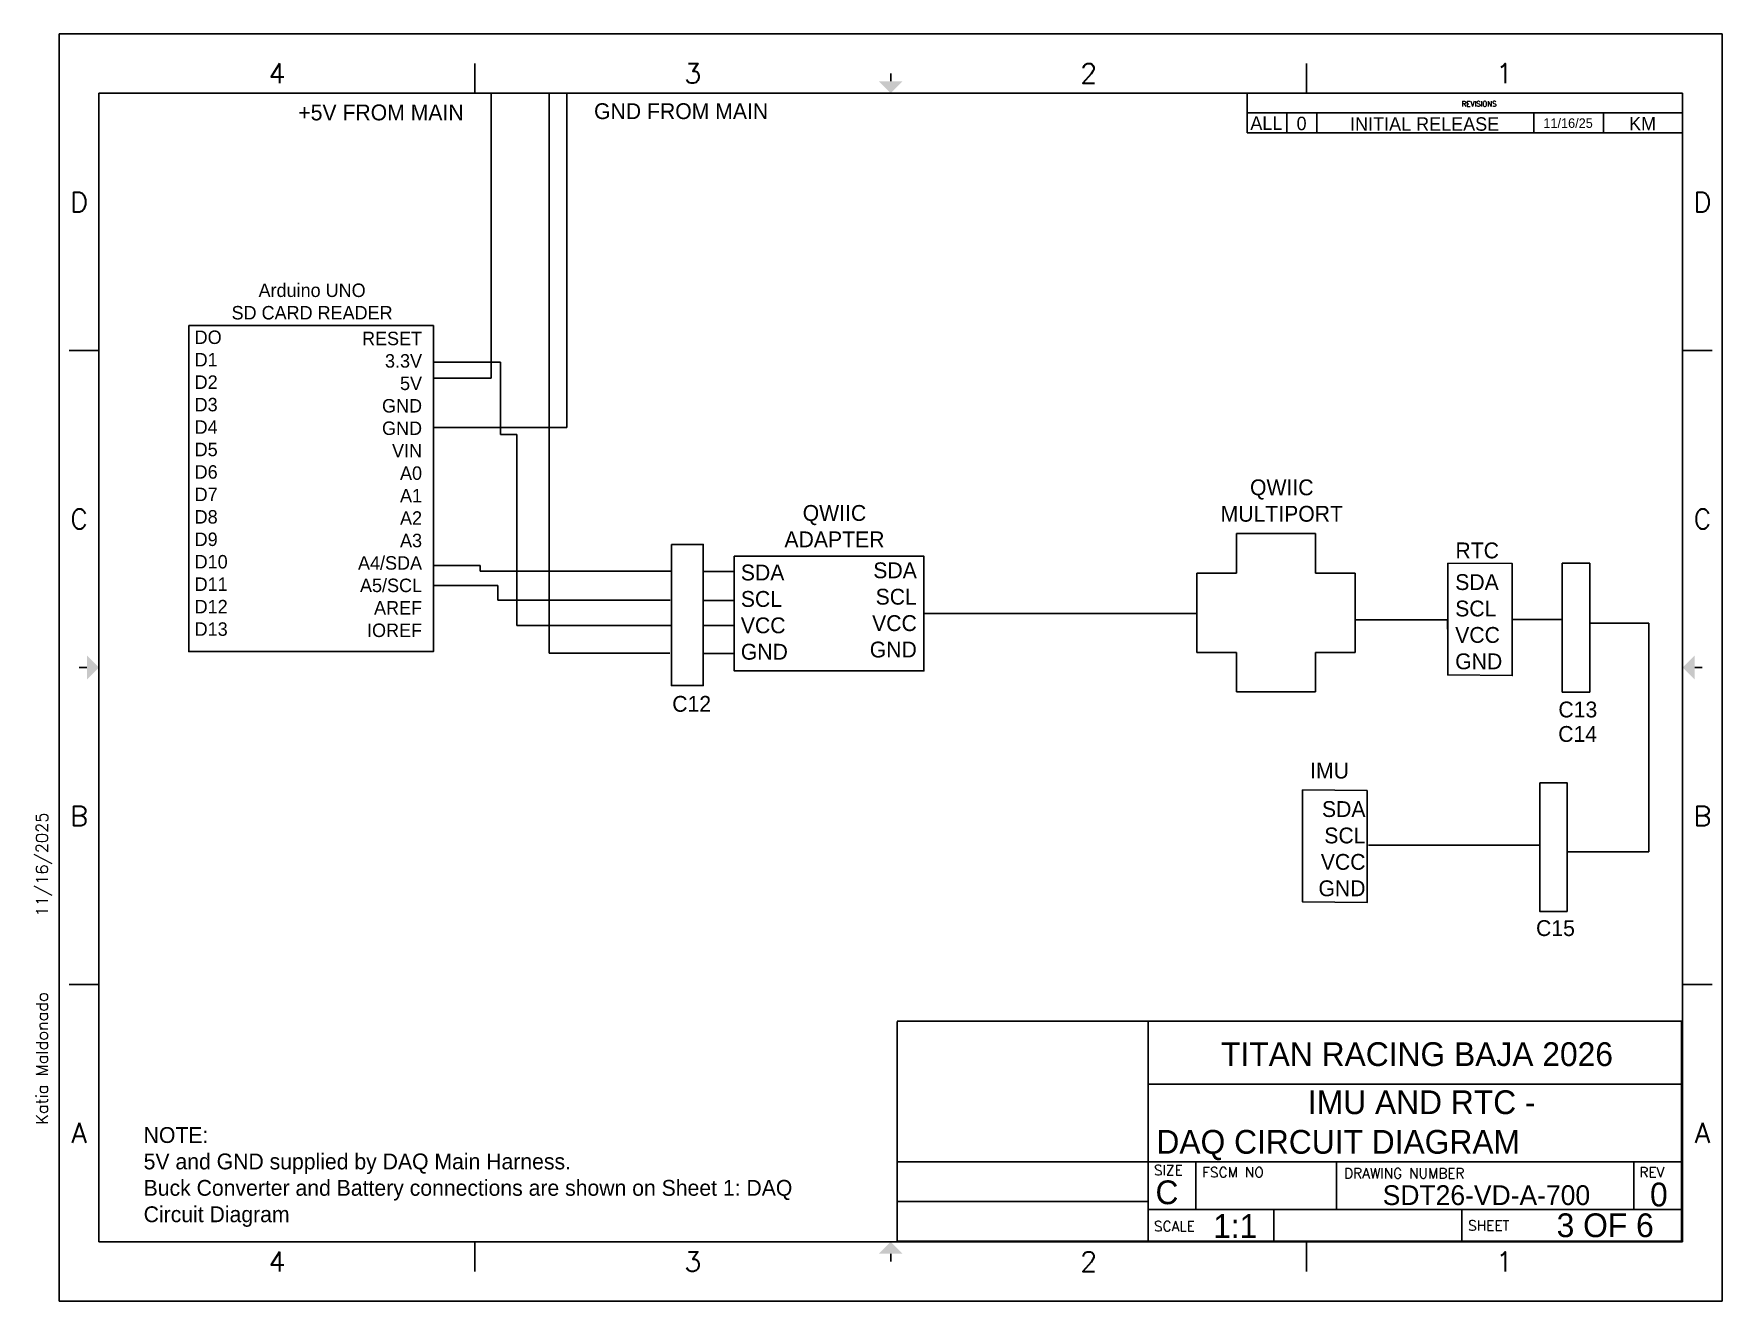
# Model space of a CAD drawing. Header units: inches. Extents: x -0.3 to 21, y 0 to 16.
import ezdxf
from ezdxf.enums import TextEntityAlignment as Align

# ---------------------------------------------------------------- set-up
doc = ezdxf.new("R2010")
doc.units = ezdxf.units.IN
doc.header["$MEASUREMENT"] = 0
for name, color, linetype in [('GRY_20AWG', 9, 'Continuous'), ('Layer1', 7, 'Continuous'), ('SYMS', 7, 'Continuous'), ('TAGS', 250, 'Continuous'), ('TERMS', 5, 'Continuous'), ('Title Block', 7, 'Continuous'), ('Viewport', 7, 'Continuous'), ('W_5V_ORANGE', 40, 'Continuous'), ('W_GND_BLACK', 250, 'Continuous'), ('W_QT_F', 252, 'Continuous'), ('W_QT_QT', 5, 'Continuous'), ('W_SIG_PINK', 6, 'Continuous'), ('WHT_4AWG', 7, 'Continuous'), ('WHT_7AWG', 7, 'Continuous')]:
    doc.layers.add(name, color=color, linetype=linetype)
doc.styles.add('Roman', font='romans')
doc.styles.add('WD', font='romans.shx')

# ---------------------------------------------------------------- blocks, each defined once
blk = doc.blocks.new('ANSI_border_C')
for p, q in [((20.5, 0.75), (20.5, 2.5)), ((14.25, 0.75), (20.5, 0.75))]:
    blk.add_line(p, q)
at = {"layer": 'Title Block'}
for p, q in [((0, 16), (0, 0)), ((21, 16), (0, 16)), ((21, 0), (21, 16)), ((5.25, 15.25), (5.25, 15.625)), ((15.75, 15.25), (15.75, 15.625)), ((0.5, 15.25), (0.5, 0.75)), ((20.5, 15.25), (0.5, 15.25)), ((15, 15.25), (15, 15)), ((20.5, 0.75), (20.5, 15.25)), ((15, 15), (20.5, 15)), ((0.125, 12), (0.5, 12)), ((20.5, 12), (20.875, 12)), ((0.125, 4), (0.5, 4)), ((20.5, 4), (20.875, 4)), ((0.5, 0.75), (20.5, 0.75)), ((5.25, 0.375), (5.25, 0.75)), ((15.75, 0.375), (15.75, 0.75)), ((0, 0), (21, 0))]:
    blk.add_line(p, q, dxfattribs=at)
at = {"layer": 'Title Block', "const_width": 0.02}
for points in [[(10.5, 15.5), (10.5, 15.4)], [(0.25, 8), (0.35, 8)], [(20.75, 8), (20.65, 8)], [(10.5, 0.5), (10.5, 0.6)]]:
    blk.add_lwpolyline(points, dxfattribs=at)
at = {"layer": 'Title Block'}
for points in [[(10.35, 15.4), (10.65, 15.4), (10.5, 15.25)], [(0.35, 7.85), (0.35, 8.15), (0.5, 8)], [(20.65, 7.85), (20.65, 8.15), (20.5, 8)], [(10.35, 0.6), (10.65, 0.6), (10.5, 0.75)]]:
    blk.add_solid(points, dxfattribs=at)
at = {"layer": 'Title Block', "style": 'Roman'}
for s, p in [('4', (2.75, 15.5)), ('3', (8, 15.5)), ('2', (13, 15.5)), ('1', (18.25, 15.5)), ('D', (0.25, 13.875)), ('D', (20.75, 13.875)), ('C', (0.25, 9.875)), ('C', (20.75, 9.875)), ('B', (0.25, 6.125)), ('B', (20.75, 6.125)), ('A', (0.25, 2.125)), ('A', (20.75, 2.125)), ('4', (2.75, 0.5)), ('3', (8, 0.5)), ('2', (13, 0.5)), ('1', (18.25, 0.5))]:
    blk.add_text(s, height=0.25, dxfattribs=at).set_placement(p, align=Align.MIDDLE_CENTER)
blk.add_text('REVISIONS', height=0.065, dxfattribs=at).set_placement((17.71, 15.083))
blk = doc.blocks.new('JIC_border_C')
blk.add_blockref('ANSI_border_C', (0, 0))
blk = doc.blocks.new('JIC_REVblock_C')
blk.add_line((0, 0), (0, -0.25))
at = {"layer": 'Title Block'}
for p, q in [((-5.5, 0), (-5.5, -0.25)), ((-5.5, 0), (0, 0)), ((-5, -0.25), (-5, 0)), ((-4.62, -0.25), (-4.62, 0)), ((-1.88, -0.25), (-1.88, 0)), ((-1, -0.25), (-1, 0)), ((-5.5, -0.25), (0, -0.25))]:
    blk.add_line(p, q, dxfattribs=at)
at = {"style": 'WD'}
for tag, p in [('ZONE', (-5.391, -0.16)), ('REV', (-4.92, -0.16)), ('DESCRIPTION', (-3.618, -0.16)), ('DATE', (-1.552, -0.16)), ('APPROVED', (-0.759, -0.16))]:
    blk.add_attdef(tag, p, '', height=0.065, dxfattribs=at)
at = {"style": 'WD', "flags": 1}
blk.add_attdef('WD_TB', (-4.505, -0.154), '', height=0.03, dxfattribs=at)
blk = doc.blocks.new('JIC_tblock_desc_C')
at = {"layer": 'Title Block'}
for p, q in [((-9.911, 2.784), (-0.008, 2.784)), ((-9.911, 0.008), (-9.911, 2.781)), ((-6.742, 0.008), (-6.742, 2.781)), ((-0.008, 0.008), (-0.008, 2.781)), ((-6.742, 1.989), (-0.008, 1.989)), ((-9.911, 1.006), (-0.008, 1.006)), ((-6.14, 0.404), (-6.14, 1.006)), ((-4.365, 0.404), (-4.365, 1.006)), ((-0.61, 0.404), (-0.61, 1.006)), ((-9.911, 0.507), (-6.742, 0.507)), ((-6.742, 0.404), (-0.008, 0.404)), ((-5.157, 0.008), (-5.157, 0.404)), ((-2.781, 0.008), (-2.781, 0.404)), ((-9.911, 0.008), (-0.008, 0.008))]:
    blk.add_line(p, q, dxfattribs=at)
at = {"color": 0, "style": 'Roman', "flags": 8}
for tag, p in [('FNAME', (-20.636, 6.819)), ('REVDATE', (-20.636, 4.106)), ('USER', (-20.636, 1.477))]:
    blk.add_attdef(tag, p, '', height=0.15, rotation=90, dxfattribs=at)
at = {"layer": 'Title Block', "style": 'WD'}
for s, height, p in [('SIZE', 0.1268, (-6.669, 0.966)), ('FSCM NO', 0.1268, (-6.059, 0.939)), ('DRAWING NUMBER', 0.12676, (-4.268, 0.926)), ('REV', 0.1268, (-0.54, 0.939)), ('SCALE', 0.1268, (-6.669, 0.258)), ('SHEET', 0.1268, (-2.702, 0.267))]:
    blk.add_text(s, height=height, dxfattribs=at).set_placement(p, align=Align.TOP_LEFT)
for tag, p in [('PROJDESC', (-3.375, 2.385)), ('TITLE1', (-3.375, 1.743)), ('TITLE2', (-3.375, 1.252))]:
    blk.add_attdef(tag, text='', height=0.127, dxfattribs=at).set_placement(p, align=Align.CENTER)
for tag, p in [('FSCM_NO', (-5.396, 0.541)), ('DWG_NO', (-2.636, 0.541)), ('SIZE', (-6.603, 0.515)), ('REV', (-0.427, 0.488)), ('SCALE', (-5.766, 0.117)), ('SHEET', (-1.407, 0.155))]:
    blk.add_attdef(tag, p, '', height=0.103, dxfattribs=at)
at = {"layer": 'Title Block', "style": 'WD', "flags": 1}
blk.add_attdef('WD_TB', (-8.833, 0.289), '', height=0.136, dxfattribs=at)

msp = doc.modelspace()

# ---------------------------------------------------------------- linework, layer by layer
at = {"layer": 'GRY_20AWG'}
msp.add_line((17.532, 8.602), (17.532, 8.484), dxfattribs=at)
at = {"layer": 'Layer1'}
for points in [[(7.731, 9.554), (8.133, 9.554), (8.133, 7.771), (7.731, 7.771)], [(18.98, 9.315), (19.326, 9.315), (19.326, 7.689), (18.98, 7.689)], [(18.696, 6.546), (19.041, 6.546), (19.041, 4.92), (18.696, 4.92)]]:
    msp.add_lwpolyline(points, close=True, dxfattribs=at)
at = {"layer": 'SYMS'}
for p, q in [((15.865, 9.691), (14.865, 9.691)), ((14.865, 9.691), (14.865, 9.191)), ((15.865, 9.191), (15.865, 9.691)), ((14.865, 9.191), (14.365, 9.191)), ((14.365, 9.191), (14.365, 8.191)), ((16.365, 9.191), (15.865, 9.191)), ((16.365, 8.191), (16.365, 9.191)), ((14.365, 8.191), (14.865, 8.191)), ((14.865, 8.191), (14.865, 7.691)), ((15.865, 7.691), (15.865, 8.191)), ((15.865, 8.191), (16.365, 8.191)), ((14.865, 7.691), (15.865, 7.691))]:
    msp.add_line(p, q, dxfattribs=at)
msp.add_lwpolyline([(8.523, 9.405), (10.919, 9.405), (10.919, 7.956), (8.523, 7.956)], close=True, dxfattribs=at)
at = {"layer": 'W_5V_ORANGE'}
for p, q in [((5.453, 11.653), (5.453, 15.25)), ((4.725, 11.854), (5.572, 11.854)), ((5.572, 10.943), (5.572, 11.854)), ((5.453, 11.653), (4.723, 11.653)), ((5.78, 10.943), (5.572, 10.943)), ((5.78, 10.943), (5.78, 8.531)), ((7.733, 8.53), (5.78, 8.531)), ((8.133, 8.53), (8.521, 8.53))]:
    msp.add_line(p, q, dxfattribs=at)
at = {"layer": 'W_GND_BLACK'}
for p, q in [((6.185, 8.181), (6.185, 15.249)), ((6.41, 11.03), (6.41, 15.248)), ((6.41, 11.03), (4.726, 11.03)), ((6.185, 8.181), (7.71, 8.181)), ((8.133, 8.175), (8.521, 8.175))]:
    msp.add_line(p, q, dxfattribs=at)
at = {"layer": 'W_QT_F'}
for p, q in [((16.365, 8.602), (17.532, 8.602)), ((18.349, 8.605), (18.988, 8.605)), ((18.696, 5.756), (16.535, 5.756))]:
    msp.add_line(p, q, dxfattribs=at)
at = {"layer": 'W_QT_QT'}
msp.add_line((10.919, 8.681), (14.363, 8.681), dxfattribs=at)
at = {"layer": 'W_SIG_PINK'}
for p, q in [((4.725, 9.286), (5.315, 9.286)), ((5.315, 9.286), (5.315, 9.216)), ((5.315, 9.216), (7.732, 9.216)), ((8.133, 9.213), (8.521, 9.213)), ((4.725, 9.036), (5.539, 9.036)), ((5.539, 9.036), (5.539, 8.848)), ((5.539, 8.848), (7.715, 8.848)), ((8.133, 8.847), (8.521, 8.847)), ((19.32, 8.561), (20.073, 8.561)), ((20.073, 8.561), (20.073, 5.671)), ((20.073, 5.671), (19.054, 5.671))]:
    msp.add_line(p, q, dxfattribs=at)
at = {"layer": 'WHT_4AWG'}
msp.add_lwpolyline([(1.635, 12.316), (4.725, 12.316), (4.725, 8.2), (1.635, 8.2)], close=True, dxfattribs=at)
at = {"layer": 'WHT_7AWG'}
for points in [[(17.533, 9.319), (18.349, 9.312), (18.349, 7.897), (17.533, 7.907)], [(15.698, 6.454), (16.515, 6.447), (16.515, 5.033), (15.698, 5.042)]]:
    msp.add_lwpolyline(points, close=True, dxfattribs=at)

# ---------------------------------------------------------------- block references
msp.add_blockref('JIC_REVblock_C', (20.5, 15))
ref = msp.add_blockref('JIC_tblock_desc_C', (20.493, 0.752))
ref.add_attrib('USER', 'Katia Maldonado', (-0.143, 2.229), dxfattribs={"color": 0, "height": 0.15, "rotation": 90, "style": 'Roman', "flags": 8})
ref.add_attrib('REVDATE', '11/16/2025', (-0.143, 4.858), dxfattribs={"color": 0, "height": 0.15, "rotation": 90, "style": 'Roman', "flags": 8})
at = {"layer": 'Viewport'}
msp.add_blockref('JIC_border_C', (0, 0), dxfattribs=at)

# ---------------------------------------------------------------- texts
at = {"layer": 'TAGS', "attachment_point": 1}
for s, width, heights, insert, char_height in [('\\pxqc;+5V FROM MAIN', 2.59584, [0], (2.765, 15.107), 0.2), ('\\pxqc;GND FROM MAIN', 2.67177, [0], (6.517, 15.123), 0.2), ('ALL', 0.47497, [0], (15.041, 14.957), 0.17), ('\\pxqc;0', 0.35192, [0], (15.512, 14.953), 0.17), ('\\pxqc;INITIAL RELEASE', 2.6902, [0], (15.897, 14.946), 0.17), ('\\pxqc;11/16/25', 0.84826, [0.175], (18.629, 14.932), 0.12), ('\\pxqc;KM', 0.95421, [0], (19.517, 14.951), 0.17), ('\\pxqc;Arduino UNO ^JSD CARD READER', 3.24608, [0], (1.57, 12.847), 0.17), ('\\pxqc;QWIIC MULTIPORT', 0.56258, [0], (15.157, 10.374), 0.2), ('\\pxqc;QWIIC ADAPTER', 0.56258, [0], (9.508, 10.051), 0.2), ('RTC', 0.56258, [0], (17.631, 9.578), 0.2), ('C12', 0.24073, [0], (7.741, 7.641), 0.2), ('C13', 0.24073, [0], (18.931, 7.57), 0.2), ('C14', 0.24073, [0], (18.929, 7.261), 0.2), ('IMU', 0.56258, [0], (15.796, 6.799), 0.2), ('C15', 0.24073, [0], (18.649, 4.81), 0.2), ('\\pxqc;TITAN RACING BAJA 2026', 6.65558, [0.745], (13.818, 3.269), 0.3), ('\\pxqc;IMU AND RTC -\\P\\pq*;DAQ CIRCUIT DIAGRAM', 6.70059, [0], (13.855, 2.662), 0.3), ('NOTE:^J5V and GND supplied by DAQ Main Harness.\\PBuck Converter and Battery connections are shown on Sheet 1: DAQ Circuit Diagram', 8.4701, [0], (1.066, 2.198), 0.2), ('\\pxqc;C', 0.56865, [0], (13.704, 1.525), 0.3), ('\\pxqc;0', 0.65395, [0], (19.873, 1.497), 0.3), ('\\pxqc;SDT26-VD-A-700', 3.65049, [0], (16.197, 1.464), 0.25), ('\\pxqc;1:1', 0.72029, [0], (14.49, 1.099), 0.3), ('\\pxqc;3 OF 6', 1.8562, [0], (18.594, 1.109), 0.3)]:
    msp.add_mtext_dynamic_manual_height_columns(s, width=width, gutter_width=1, heights=heights, dxfattribs=dict(at, insert=insert, char_height=char_height))
at = {"layer": 'TERMS', "attachment_point": 1}
for s, width, insert, char_height in [('DO^JD1^JD2^JD3^JD4^JD5^JD6\\PD7\\PD8\\PD9\\PD10^JD11^JD12^JD13', 1.0144, (1.71, 12.254), 0.17), ('\\pxqr;RESET\\P3.3V^J5V^JGND^JGND^JVIN^JA0\\PA1\\PA2^JA3^JA4/SDA^JA5/SCL\\PAREF\\PIOREF', 0.65546, (3.926, 12.239), 0.17), ('SDA\\PSCL^JVCC^JGND', 0.70243, (8.607, 9.299), 0.2), ('\\pxqr;SDA\\PSCL^JVCC^JGND', 0.70243, (10.127, 9.327), 0.2), ('SDA\\PSCL^JVCC^JGND', 0.70243, (17.628, 9.178), 0.2), ('\\pxqr;SDA\\PSCL^JVCC^JGND', 0.70243, (15.793, 6.313), 0.2)]:
    msp.add_mtext_dynamic_manual_height_columns(s, width=width, gutter_width=1, heights=[0], dxfattribs=dict(at, insert=insert, char_height=char_height))

doc.saveas('drawing.dxf')
